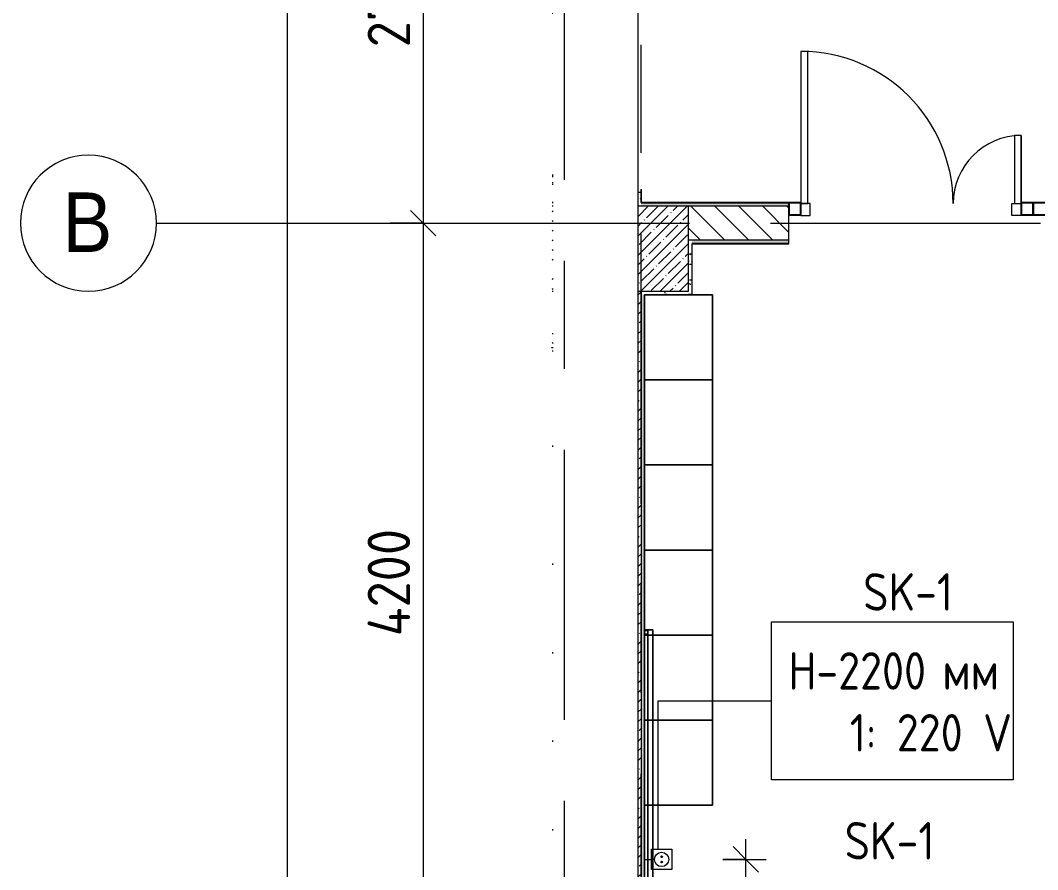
# Model space of a CAD drawing. Header units: millimetres. Extents: x 35111 to 235598, y -8553 to 29000.
# Drawn here: x 35111 to 41092, y 4000 to 8992 of the extents above; entities that cross this region are included whole.
import ezdxf

# ---------------------------------------------------------------- set-up
doc = ezdxf.new("R2010")
doc.units = ezdxf.units.MM
doc.linetypes.add('Осевая', pattern=[3175, 635, -476.25, 1587.5, -476.25])
for name, color, linetype, lineweight in [('A-ANNO-DIMS', 7, 'Continuous', 9), ('A-ANNO-DIMS-100', 7, 'Continuous', 9), ('A-DETL-GENF', 7, 'Continuous', 9), ('A-DOOR', 7, 'Continuous', 9), ('A-GLAZ-CURT', 7, 'Continuous', 9), ('A-GLAZ-CURT-1', 7, 'Continuous', 25), ('A-GLAZ-CWMG', 7, 'Continuous', 9), ('A-GLAZ-CWMG-1', 7, 'Continuous', 25), ('A-WALL', 7, 'Continuous', 9), ('E-ELEC-FIXT-IDEN', 7, 'Continuous', 9), ('I-FURN', 7, 'Continuous', 9), ('I-WALL', 7, 'Continuous', 9), ('S-COLS', 7, 'Continuous', 9), ('Оси', 7, 'Continuous', 9), ('Оси-1', 7, 'Continuous', 20), ('Оси-2', 7, 'Осевая', 9), ('Электрические приборы', 7, 'Continuous', 9)]:
    doc.layers.add(name, color=color, linetype=linetype, lineweight=lineweight)
for name, color, linetype, lineweight, true_color in [('A-WALL-1', 7, 'Continuous', 9, 0x3c3c3c), ('A-WALL-FNSH-1', 7, 'Continuous', 9, 0x3c3c3c), ('I-FURN-1', 7, 'Continuous', 9, 0xf0f0f0), ('Оси розеток', 7, 'Continuous', 9, 0xff1e23)]:
    doc.layers.add(name, color=color, linetype=linetype, lineweight=lineweight, true_color=true_color)
doc.styles.add('Arial', font='arial.ttf', dxfattribs={"width": 0.9, "height": 350})
doc.styles.add('GOST Common_1', font='GOST_Common.ttf', dxfattribs={"width": 0.9, "height": 220})
doc.styles.add('ISOCPEUR', font='isocpeur.ttf', dxfattribs={"width": 0.9, "height": 250})
doc.dimstyles.new('ISO-2_5_0_9К_БОЛЬШОЙ', dxfattribs={"dimscale": 304.8, "dimtxt": 248.995294, "dimasz": 0.492126, "dimexe": 0.393701, "dimexo": 0.984252, "dimgap": 0, "dimtad": 1, "dimdec": 0, "dimrnd": 10, "dimzin": 0, "dimdsep": 46, "dimtxsty": 'ISOCPEUR', "dimblk1": 'OBLIQUE', "dimblk2": 'OBLIQUE', "dimsah": 1, "dimcen": 0.09, "dimdle": 0.393701, "dimazin": 0, "dimtfac": 1, "dimtdec": 4, "dimtix": 1, "dimtmove": 0, "dimatfit": 3, "dimfxl": 1, "dimtvp": 1, "dimtolj": 1, "dimtzin": 0, "dimarcsym": 2})
doc.dimstyles.new('ISO-2_5_0_9К_БОЛЬШОЙ_1', dxfattribs={"dimscale": 304.8, "dimtxt": 248.995294, "dimasz": 0.492126, "dimexe": 0.393701, "dimexo": 0.984252, "dimgap": 0, "dimtad": 1, "dimdec": 0, "dimrnd": 10, "dimzin": 0, "dimdsep": 46, "dimtxsty": 'ISOCPEUR', "dimblk1": 'OBLIQUE', "dimblk2": 'OBLIQUE', "dimsah": 1, "dimcen": 0.09, "dimdle": 0.393701, "dimazin": 0, "dimtfac": 1, "dimtdec": 4, "dimtix": 1, "dimtmove": 2, "dimatfit": 3, "dimfxl": 1, "dimtvp": 1, "dimtolj": 1, "dimtzin": 0, "dimarcsym": 2})
pattern_1 = [(0, (0, 0), (121.92, 30.48), [10.058, -81.382, 10.058, -81.382, -487.68]), (0, (0, 0), (121.92, 30.48), [-182.88, 10.058, -172.822, 10.058, -81.382, -213.36]), (0, (0, 0), (121.92, 30.48), [-457.2, 10.058, -50.902, 10.058, -142.342]), (120, (45.72, 15.24), (-87.356454, 90.345817), [10.058, -81.382, 10.058, -81.382, -487.68]), (120, (45.72, 15.24), (-87.356454, 90.345817), [-182.88, 10.058, -172.822, 10.058, -81.382, -213.36]), (120, (45.72, 15.24), (-87.356454, 90.345817), [-457.2, 10.058, -50.902, 10.058, -142.342]), (240, (60.96, 76.2), (-34.563546, -120.825817), [10.058, -81.382, 10.058, -81.382, -487.68]), (240, (60.96, 76.2), (-34.563546, -120.825817), [-182.88, 10.058, -172.822, 10.058, -81.382, -213.36]), (240, (60.96, 76.2), (-34.563546, -120.825817), [-457.2, 10.058, -50.902, 10.058, -142.342])]

# ---------------------------------------------------------------- blocks, each defined once
blk = doc.blocks.new('BSC_Колонна _Прямоугольная - 500х500-23286270-План размещения напольных электротехнических лючков и розеток 3 этажа в осях 12-23')
at = {"layer": 'S-COLS'}
h = blk.add_hatch(dxfattribs=at)
h.set_pattern_fill('FP_1', color=256, style=0, pattern_type=2)
h.set_pattern_definition([(45, (-38790, -7650), (-57.02463, 57.02463), []), (45, (-38732.975, -7650), (-57.02463, 57.02463), [100.806, -20.161, 3.353, -16.808])])
h.paths.add_polyline_path([(-47.3, -250), (250, -250), (250, 250), (-47.3, 250), (-47.3, -147.5)])
for p, q in [((250, 250), (-47.3, 250)), ((250, -250), (250, 250)), ((-47.3, -250), (250, -250))]:
    blk.add_line(p, q, dxfattribs=at)
blk = doc.blocks.new('BSC_Колонна _Прямоугольная - 500х500-V28-План размещения напольных электротехнических лючков и розеток 3 этажа в осях 12-23')
at = {"layer": 'S-COLS'}
h = blk.add_hatch(dxfattribs=at)
h.set_pattern_fill('FP_41', color=256, style=0, pattern_type=2)
h.set_pattern_definition([(45, (-38240, -7650), (-57.02463, 57.02463), []), (45, (-38182.975, -7650), (-57.02463, 57.02463), [100.806, -20.161, 3.353, -16.808])])
h.paths.add_polyline_path([(2.7, -250), (2.7, 250), (-1.8, 250), (-1.8, -250)])
for p, q in [((2.7, 250), (-1.8, 250)), ((-1.8, -250), (2.7, -250))]:
    blk.add_line(p, q, dxfattribs=at)
blk = doc.blocks.new('Блок Розеток и Выключателей - Блок Розеток и Выключателей_SK1-V145-План размещения напольных электротехнических лючков и розеток 3 этажа в осях 12-23')
at = {"layer": 'A-DETL-GENF'}
for p, q in [((-60, -40), (60, -40)), ((-60, -160), (-60, -40)), ((60, -40), (60, -160)), ((60, -160), (-60, -160))]:
    blk.add_line(p, q, dxfattribs=at)
for centre, radius in [((0, -100), 42), ((-15.6, -100), 4.8), ((15.6, -100), 4.8)]:
    blk.add_circle(centre, radius, dxfattribs=at)
at = {"layer": 'Оси розеток'}
blk.add_line((0, 0), (0, -40), dxfattribs=at)
blk = doc.blocks.new('Зеркало обычное - Доска-V156-План размещения напольных электротехнических лючков и розеток 3 этажа в осях 12-23')
at = {"layer": 'I-FURN'}
h = blk.add_hatch(dxfattribs=at)
h.set_pattern_fill('FP_74', color=256, style=0, pattern_type=2)
h.set_pattern_definition([(45, (50, 50), (-199.9995, 0), [141.421, -141.421]), (45, (100, 50), (-199.9995, 0), [70.711, -212.132]), (45, (50, 100), (-199.9995, 0), [70.711, -212.132])])
h.paths.add_polyline_path([(-2005, 40), (2005, 40), (2005, 60), (-2005, 60)])
at = {"layer": 'I-FURN-1'}
for p, q in [((2025, 60), (-2025, 60)), ((-2025, 60), (-2025, 40)), ((-2025, 40), (-2025, 60)), ((-2025, 60), (-2010.2, 60)), ((-2010.2, 60), (-2005, 60)), ((2005, 60), (-2005, 60)), ((-2005, 60), (-2005, 40)), ((-2005, 40), (-2005, 60)), ((-2005, 60), (2005, 60)), ((-2005, 60), (2005, 60)), ((2005, 60), (-2005, 60)), ((-2005, 60), (2005, 60)), ((-2005, 40), (-2005, 60)), ((-2005, 40), (-2005, 60)), ((2005, 40), (2005, 60)), ((2005, 60), (2005, 40)), ((2005, 60), (2025, 60)), ((2005, 60), (2005, 40)), ((2005, 40), (2005, 60)), ((2025, 40), (2025, 60)), ((2025, 60), (2025, 40)), ((-2025, 40), (2025, 40)), ((-2010.2, 40), (-2025, 40)), ((-2005, 40), (-2010.2, 40)), ((-2005, 40), (2005, 40)), ((2005, 40), (-2005, 40)), ((2005, 40), (-2005, 40)), ((-2005, 40), (2005, 40)), ((2005, 40), (-2005, 40)), ((2025, 40), (2005, 40))]:
    blk.add_line(p, q, dxfattribs=at)
blk = doc.blocks.new('шкаф 1_112 - шкаф 1_112-31117176-План размещения напольных электротехнических лючков и розеток 3 этажа в осях 12-23')
at = {"layer": 'I-FURN-1'}
for p, q in [((-7.3, 6070), (-11.8, 6070)), ((-7.3, 6070), (-11.8, 6070)), ((-11.8, 6070), (-7.3, 6070)), ((-11.8, 5375), (-7.3, 5375)), ((-7.3, 5375), (-11.8, 5375)), ((-11.8, 5375), (-7.3, 5375)), ((-11.8, 5375), (-7.3, 5375)), ((-7.3, 5375), (-11.8, 5375)), ((-11.8, 4855), (-7.3, 4855)), ((-11.8, 4855), (-7.3, 4855)), ((-7.3, 4855), (-11.8, 4855)), ((-7.3, 4855), (-11.8, 4855)), ((-11.8, 4855), (-7.3, 4855)), ((-11.8, 4335), (-7.3, 4335)), ((-7.3, 4335), (-11.8, 4335)), ((-11.8, 4335), (-7.3, 4335)), ((-11.8, 4335), (-7.3, 4335)), ((-7.3, 4335), (-11.8, 4335)), ((-11.8, 3815), (-7.3, 3815)), ((-11.8, 3815), (-7.3, 3815)), ((-7.3, 3815), (-11.8, 3815)), ((-7.3, 3815), (-11.8, 3815)), ((-11.8, 3815), (-7.3, 3815)), ((-7.3, 3295), (-11.8, 3295)), ((-7.3, 3295), (-11.8, 3295)), ((-11.8, 3295), (-7.3, 3295)), ((-11.8, 3295), (-7.3, 3295)), ((-7.3, 3295), (-11.8, 3295)), ((-7.3, 2775), (-11.8, 2775)), ((-11.8, 2775), (-7.3, 2775)), ((-7.3, 2775), (-11.8, 2775)), ((-7.3, 2775), (-11.8, 2775)), ((-11.8, 2775), (-7.3, 2775)), ((-7.3, 2255), (-11.8, 2255)), ((-7.3, 2255), (-11.8, 2255)), ((-11.8, 2255), (-7.3, 2255)), ((-11.8, 2255), (-7.3, 2255)), ((-7.3, 2255), (-11.8, 2255)), ((-7.3, 1735), (-11.8, 1735)), ((-11.8, 1735), (-7.3, 1735)), ((-7.3, 1735), (-11.8, 1735)), ((-7.3, 1735), (-11.8, 1735)), ((-11.8, 1735), (-7.3, 1735)), ((-7.3, 1215), (-11.8, 1215)), ((-7.3, 1215), (-11.8, 1215)), ((-11.8, 1215), (-7.3, 1215)), ((-11.8, 1215), (-7.3, 1215)), ((-7.3, 1215), (-11.8, 1215)), ((-7.3, 695), (-11.8, 695)), ((-11.8, 695), (-7.3, 695)), ((-7.3, 695), (-11.8, 695)), ((-7.3, 695), (-11.8, 695)), ((-11.8, 695), (-7.3, 695)), ((-11.8, 0), (-7.3, 0)), ((-11.8, 0), (-7.3, 0)), ((-7.3, 0), (-11.8, 0))]:
    blk.add_line(p, q, dxfattribs=at)
blk = doc.blocks.new('1_113 тумба - 1_113 тумба-31126920-План размещения напольных электротехнических лючков и розеток 3 этажа в осях 12-23')
at = {"layer": 'I-FURN-1'}
for p, q in [((-400, 1500), (0, 1500)), ((-400, 0), (-400, 1500)), ((0, 1500), (-400, 1500)), ((-400, 1500), (-400, 1000)), ((-400, 1000), (-400, 1500)), ((-400, 1500), (0, 1500)), ((0, 1500), (0, 0)), ((0, 1000), (0, 1500)), ((0, 1500), (0, 1000)), ((0, 1000), (-400, 1000)), ((-400, 1000), (-400, 500)), ((-400, 500), (-400, 1000)), ((-400, 1000), (0, 1000)), ((-400, 1000), (0, 1000)), ((0, 1000), (-400, 1000)), ((0, 500), (0, 1000)), ((0, 1000), (0, 500)), ((-400, 500), (0, 500)), ((0, 500), (-400, 500)), ((0, 500), (-400, 500)), ((-400, 500), (-400, 0)), ((-400, 0), (-400, 500)), ((-400, 500), (0, 500)), ((0, 0), (0, 500)), ((0, 500), (0, 0)), ((0, 0), (-400, 0)), ((-400, 0), (0, 0)), ((0, 0), (-400, 0))]:
    blk.add_line(p, q, dxfattribs=at)
blk = doc.blocks.new('1_113 тумба - 1_113 тумба-V176-План размещения напольных электротехнических лючков и розеток 3 этажа в осях 12-23')
at = {"layer": 'I-FURN-1'}
for p, q in [((-400, 1500), (0, 1500)), ((-400, 1030.3), (-400, 1500)), ((0, 1500), (-400, 1500)), ((-400, 1500), (-400, 1026.5)), ((-400, 1030.3), (-400, 1500)), ((-400, 1500), (0, 1500)), ((0, 1500), (0, 0)), ((0, 1000), (0, 1500)), ((0, 1500), (0, 1000)), ((-400, 1026.5), (-400, 1030.3)), ((-400, 1026.5), (-400, 1030.3)), ((-400, 1006.5), (-400, 1026.5)), ((-400, 1026.5), (-400, 1006.5)), ((-400, 1006.5), (-400, 1026.5)), ((-400, 0), (-400, 1006.5)), ((-400, 1006.5), (-400, 1000)), ((-400, 1000), (-400, 1006.5)), ((-380.2, 1000), (-400, 1000)), ((-400, 1000), (-400, 500)), ((-400, 500), (-400, 1000)), ((-400, 1000), (-380.2, 1000)), ((-400, 1000), (-380.2, 1000)), ((-380.2, 1000), (-400, 1000)), ((0, 1000), (-380.2, 1000)), ((-380.2, 1000), (-351.2, 1000)), ((-380.2, 1000), (0, 1000)), ((-351.2, 1000), (-380.2, 1000)), ((-351.2, 1000), (0, 1000)), ((0, 1000), (-351.2, 1000)), ((0, 500), (0, 1000)), ((0, 1000), (0, 500)), ((-400, 500), (-380.2, 500)), ((-380.2, 500), (-400, 500)), ((-380.2, 500), (-400, 500)), ((-400, 500), (-400, 0)), ((-400, 0), (-400, 500)), ((-400, 500), (-380.2, 500)), ((-380.2, 500), (0, 500)), ((-351.2, 500), (-380.2, 500)), ((0, 500), (-380.2, 500)), ((-380.2, 500), (-351.2, 500)), ((0, 500), (-351.2, 500)), ((-351.2, 500), (0, 500)), ((0, 0), (0, 500)), ((0, 500), (0, 0)), ((-380.2, 0), (-400, 0)), ((-400, 0), (-380.2, 0)), ((-380.2, 0), (-400, 0)), ((-351.2, 0), (-380.2, 0)), ((-380.2, 0), (0, 0)), ((-351.2, 0), (-380.2, 0)), ((0, 0), (-351.2, 0)), ((0, 0), (-351.2, 0))]:
    blk.add_line(p, q, dxfattribs=at)
blk = doc.blocks.new('Дверь_Витражная_остекление_ - ДВН_ДАО_Главный вход_1200 в свету-31742133-План размещения напольных электротехнических лючков и розеток 3 этажа в осях 12-23')
at = {"layer": 'A-DETL-GENF'}
for p, q in [((-607.5, 925), (-647.5, 925)), ((-647.5, 925), (-647.5, 35)), ((-607.5, 30), (-607.5, 925)), ((647.5, 430), (607.5, 430)), ((607.5, 430), (607.5, 30)), ((647.5, 35), (647.5, 430)), ((-647.5, 30), (-607.5, 30)), ((-592.5, 30), (-647.5, 30)), ((-592.5, -40), (-592.5, 30)), ((592.5, -40), (592.5, 30)), ((592.5, 30), (647.5, 30)), ((607.5, 30), (647.5, 30)), ((-647.5, -35), (-647.5, -40)), ((-647.5, -40), (-592.5, -40)), ((647.5, -40), (592.5, -40)), ((647.5, -35), (647.5, -40))]:
    blk.add_line(p, q, dxfattribs=at)
at = {"layer": 'A-DOOR'}
for p, q in [((-647.5, 925), (-647.5, 35)), ((647.5, 430), (647.5, 35))]:
    blk.add_line(p, q, dxfattribs=at)
for centre, radius, start, end in [((-647.5, 30), 895, 360, 90), ((647.5, 30), 400, 90, 180)]:
    blk.add_arc(centre, radius, start, end, dxfattribs=at)
blk = doc.blocks.new('Системная панель - Стемалит - 40мм-32257327-План размещения напольных электротехнических лючков и розеток 3 этажа в осях 12-23')
at = {"layer": 'A-GLAZ-CURT-1'}
for p, q in [((65, 35), (-65, 35)), ((-65, 35), (-65, -35)), ((65, -35), (65, 35)), ((-65, -35), (65, -35))]:
    blk.add_line(p, q, dxfattribs=at)
blk = doc.blocks.new('Прямоугольный импост - 50 x 70 мм-31687886-План размещения напольных электротехнических лючков и розеток 3 этажа в осях 12-23')
at = {"layer": 'A-GLAZ-CWMG-1'}
for p, q in [((-35, 35), (35, 35)), ((-35, -35), (-35, 35)), ((35, 35), (35, -35)), ((35, -35), (-35, -35))]:
    blk.add_line(p, q, dxfattribs=at)
blk = doc.blocks.new('Прямоугольный импост - 50 x 70 мм-31701779-План размещения напольных электротехнических лючков и розеток 3 этажа в осях 12-23')
at = {"layer": 'A-GLAZ-CWMG-1'}
for p, q in [((0, 35), (-70, 35)), ((-70, 35), (-70, -35)), ((0, -35), (0, 35)), ((-70, -35), (0, -35))]:
    blk.add_line(p, q, dxfattribs=at)
blk = doc.blocks.new('Дверь_Витражная_остекление_ - ДВН_ДАО_Главный вход_1800 в свету 5-32258809-План размещения напольных электротехнических лючков и розеток 3 этажа в осях 12-23')
at = {"layer": 'A-DETL-GENF'}
for p, q in [((-992.5, -297.8), (-992.5, -293.3)), ((-992.5, -293.3), (-992.5, -297.8)), ((-982.5, -297.8), (-982.5, -293.3)), ((-947.5, -297.8), (-947.5, -293.3)), ((-947.5, -297.8), (-947.5, -293.3)), ((-938.5, -297.8), (-938.5, -293.3)), ((988.5, -297.8), (988.5, -293.3)), ((997.5, -297.8), (997.5, -293.3)), ((997.5, -293.3), (997.5, -297.8)), ((1032.5, -297.8), (1032.5, -293.3)), ((1042.5, -297.8), (1042.5, -293.3)), ((1042.5, -297.8), (1042.5, -293.3))]:
    blk.add_line(p, q, dxfattribs=at)
at = {"layer": 'A-DOOR'}
for p, q in [((-992.5, -297.8), (-992.5, -293.3)), ((992.5, -297.8), (992.5, -293.3))]:
    blk.add_line(p, q, dxfattribs=at)
for centre, start, end in [((-992.5, -20), 343.72559, 343.99519), ((992.5, -20), 196.00481, 196.27441)]:
    blk.add_arc(centre, 992.5, start, end, dxfattribs=at)
blk = doc.blocks.new('DET_L_Линия разрыва - М100-30654842-План размещения напольных электротехнических лючков и розеток 3 этажа в осях 12-23')
at = {"layer": 'A-DETL-GENF'}
blk.add_line((24073.6, 0), (12339.9, 0), dxfattribs=at)
blk = doc.blocks.new('Ось сетки - D8-29747960-План размещения напольных электротехнических лючков и розеток 3 этажа в осях 12-23')
at = {"layer": 'Оси-1'}
for start, end in [(360, 180), (180, 360)]:
    blk.add_arc((0, 0), 4, start, end, dxfattribs=at)
blk = doc.blocks.new('DIMBLOCK2-План размещения напольных электротехнических лючков и розеток 3 этажа в осях 12-23')
at = {"layer": 'A-ANNO-DIMS-100', "lineweight": 20}
for p, q in [((39376, 4060.3), (39301, 4135.3)), ((39376, 4060.3), (39451, 3985.3)), ((39376, 1120.2), (39301, 1195.2)), ((39376, 1120.2), (39451, 1045.2))]:
    blk.add_line(p, q, dxfattribs=at)
at = {"layer": 'A-ANNO-DIMS-100'}
for p, q in [((39376, 1120.2), (39376, 4180.3)), ((39241, 4060.3), (39496, 4060.3)), ((39376, 4060.3), (39241, 4060.3)), ((39241, 1120.2), (39496, 1120.2)), ((39376, 1120.2), (39241, 1120.2))]:
    blk.add_line(p, q, dxfattribs=at)
at = {"layer": 'A-ANNO-DIMS-100', "color": 0, "insert": (39049.3, 2262.2), "char_height": 250, "width": 787.208, "attachment_point": 1, "rotation": 90, "line_spacing_factor": 1.149209, "style": 'ISOCPEUR'}
blk.add_mtext('2940', dxfattribs=at)
blk = doc.blocks.new('_Oblique')
at = {"color": 0, "linetype": 'ByBlock', "lineweight": -2}
blk.add_line((-0.5, -0.5), (0.5, 0.5), dxfattribs=at)
blk = doc.blocks.new('DIMBLOCK32-План размещения напольных электротехнических лючков и розеток 3 этажа в осях 12-23')
at = {"layer": 'A-ANNO-DIMS-100', "lineweight": 20}
for p, q in [((37479.1, 10500), (37404.1, 10575)), ((37479.1, 10500), (37554.1, 10425)), ((37479.1, 7800), (37404.1, 7875)), ((37479.1, 7800), (37554.1, 7725))]:
    blk.add_line(p, q, dxfattribs=at)
at = {"layer": 'A-ANNO-DIMS-100'}
for p, q in [((37285.2, 10500), (37599.1, 10500)), ((37479.1, 10500), (37285.2, 10500)), ((37479.1, 10500), (37479.1, 7800)), ((37285.2, 7800), (37599.1, 7800)), ((37479.1, 7800), (37285.2, 7800))]:
    blk.add_line(p, q, dxfattribs=at)
at = {"layer": 'A-ANNO-DIMS-100', "color": 0, "insert": (37152.5, 8834), "char_height": 250, "width": 758.478, "attachment_point": 1, "rotation": 90, "line_spacing_factor": 1.149209, "style": 'ISOCPEUR'}
blk.add_mtext('2700', dxfattribs=at)
blk = doc.blocks.new('DIMBLOCK33-План размещения напольных электротехнических лючков и розеток 3 этажа в осях 12-23')
at = {"layer": 'A-ANNO-DIMS-100', "lineweight": 20}
for p, q in [((37479.1, 7800), (37404.1, 7875)), ((37479.1, 7800), (37554.1, 7725)), ((37479.1, 3600), (37404.1, 3675)), ((37479.1, 3600), (37554.1, 3525))]:
    blk.add_line(p, q, dxfattribs=at)
at = {"layer": 'A-ANNO-DIMS-100'}
for p, q in [((37285.2, 7800), (37599.1, 7800)), ((37479.1, 7800), (37285.2, 7800)), ((37479.1, 7800), (37479.1, 3600)), ((37285.2, 3600), (37599.1, 3600)), ((37479.1, 3600), (37285.2, 3600))]:
    blk.add_line(p, q, dxfattribs=at)
at = {"layer": 'A-ANNO-DIMS-100', "color": 0, "insert": (37152.5, 5372), "char_height": 250, "width": 787.208, "attachment_point": 1, "rotation": 90, "line_spacing_factor": 1.149209, "style": 'ISOCPEUR'}
blk.add_mtext('4200', dxfattribs=at)
blk = doc.blocks.new('DIMBLOCK35-План размещения напольных электротехнических лючков и розеток 3 этажа в осях 12-23')
at = {"layer": 'A-ANNO-DIMS-100'}
for p, q in [((36679.1, 27120), (36679.1, -120)), ((36485.2, 27000), (36799.1, 27000)), ((36679.1, 27000), (36485.2, 27000)), ((36485.2, 0), (36799.1, 0)), ((36679.1, 0), (36485.2, 0))]:
    blk.add_line(p, q, dxfattribs=at)
at = {"layer": 'A-ANNO-DIMS-100', "lineweight": 20}
for p, q in [((36679.1, 27000), (36604.1, 27075)), ((36679.1, 27000), (36754.1, 26925)), ((36679.1, 0), (36604.1, 75)), ((36679.1, 0), (36754.1, -75))]:
    blk.add_line(p, q, dxfattribs=at)
at = {"layer": 'A-ANNO-DIMS-100', "color": 0, "insert": (36352.5, 13795.2), "char_height": 250, "width": 948.097, "attachment_point": 1, "rotation": 90, "line_spacing_factor": 1.149209, "style": 'ISOCPEUR'}
blk.add_mtext('27000', dxfattribs=at)

msp = doc.modelspace()

# ---------------------------------------------------------------- hatches: boundary and pattern name
at = {"layer": 'I-WALL'}
h = msp.add_hatch(dxfattribs=at)
h.set_pattern_fill('FP_71', color=256, style=0, pattern_type=2)
h.set_pattern_definition(pattern_1)
h.paths.add_polyline_path([(38760, 7900), (38760, 7980), (38742.7, 7980), (38742.7, 7900)])
h.paths.add_polyline_path([(38742.7, 10130), (38760, 10130), (38760, 10230), (38742.7, 10230), (38742.7, 10140.5)])
h = msp.add_hatch(dxfattribs=at)
h.set_pattern_fill('FP_71', color=256, style=0, pattern_type=2)
h.set_pattern_definition(pattern_1)
h.paths.add_polyline_path([(38242.7, 7900), (38242.7, 7920), (38238.2, 7920), (38238.2, 7900)])
h = msp.add_hatch(dxfattribs=at)
h.set_pattern_fill('FP_71', color=256, style=0, pattern_type=2)
h.set_pattern_definition(pattern_1)
h.paths.add_polyline_path([(74100, 7900), (74100, 7920), (73705, 7920), (73705, 7908), (73760, 7908), (73760, 7900)])
h.paths.add_polyline_path([(72250, 7900), (72250, 7908), (72305, 7908), (72305, 7920), (71660, 7920), (71660, 7908), (71690, 7908), (71690, 7900), (71860, 7900)])
h.paths.add_polyline_path([(70680, 7900), (70680, 7908), (70710, 7908), (70710, 7920), (69360, 7920), (69360, 7908), (69390, 7908), (69390, 7900), (70631.4, 7900)])
h.paths.add_polyline_path([(68230, 7900), (68230, 7908), (68260, 7908), (68260, 7920), (66860, 7920), (66860, 7908), (66890, 7908), (66890, 7900), (67355.7, 7900)])
h.paths.add_polyline_path([(65880, 7900), (65880, 7908), (65910, 7908), (65910, 7920), (60470, 7920), (60470, 7900), (65410, 7900)])
h.paths.add_polyline_path([(57970, 7900), (57970, 7920), (50859.9, 7920), (50859.9, 7900), (56910, 7900)])
h.paths.add_polyline_path([(47630, 7900), (48359.9, 7900), (48359.9, 7920), (42130, 7920), (42130, 7900), (47410, 7900)])
h.paths.add_polyline_path([(39630, 7900), (39630, 7920), (38760, 7920), (38760, 7900), (39040, 7900)])
h = msp.add_hatch(dxfattribs=at)
h.set_pattern_fill('FP_21', color=256, style=0, pattern_type=2)
h.set_pattern_definition([(135, (0, 0), (-70.71068, -70.71068), [])])
h.paths.add_polyline_path([(42890, 7700), (42910, 7700), (42910, 7900), (42130, 7900), (42130, 7700)])
h.paths.add_polyline_path([(39630, 7700), (39630, 7900), (39040, 7900), (39040, 7700), (39060, 7700)])
h = msp.add_hatch(dxfattribs=at)
h.set_pattern_fill('FP_71', color=256, style=0, pattern_type=2)
h.set_pattern_definition(pattern_1)
h.paths.add_polyline_path([(39060, 7380), (39060, 7700), (39040, 7700), (39040, 7380)])
h = msp.add_hatch(dxfattribs=at)
h.set_pattern_fill('FP_71', color=256, style=0, pattern_type=2)
h.set_pattern_definition(pattern_1)
h.paths.add_polyline_path([(42890, 7680), (42890, 7700), (42130, 7700), (42130, 7680)])
h.paths.add_polyline_path([(39061, 7680), (39630, 7680), (39630, 7700), (39060, 7700), (39060, 7680)])
h = msp.add_hatch(dxfattribs=at)
h.set_pattern_fill('FP_17', color=256, style=0, pattern_type=2)
h.set_pattern_definition([(45, (0, 0), (-57.02463, 57.02463), []), (45, (57.025, 0), (-57.02463, 57.02463), [100.806, -20.161, 3.353, -16.808])])
h.paths.add_polyline_path([(38760, 400), (38760, 7400), (38742.7, 7400), (38742.7, 400)])
h = msp.add_hatch(dxfattribs=at)
h.set_pattern_fill('FP_71', color=256, style=0, pattern_type=2)
h.set_pattern_definition(pattern_1)
h.paths.add_polyline_path([(39040, 7380), (39040, 7400), (38760, 7400), (38760, 7380), (38781, 7380)])
h = msp.add_hatch(dxfattribs=at)
h.set_pattern_fill('FP_71', color=256, style=0, pattern_type=2)
h.set_pattern_definition(pattern_1)
h.paths.add_polyline_path([(38780, 400), (38780, 7380), (38760, 7380), (38760, 400), (38766.7, 400)])
h = msp.add_hatch(dxfattribs=at)
h.set_pattern_fill('FP_23', color=256, style=0, pattern_type=2)
h.set_pattern_definition([(135, (0, 0), (-75.43415, -75.43415), [106.68, -17.78, 3.556, -17.78]), (135, (0, 75.39), (-75.43415, -75.43415), []), (50, (0, 0), (127.52922, -11.15758), [13.335, -146.685]), (355, (0, 0), (-24.66966, 133.74002), [10.668, -117.348]), (100.451, (10.63, -0.93), (102.85973, 122.58178), [11.333, -124.663]), (46.184, (0, 35.56), (189.75516, -29.43036), [20.002, -220.027]), (96.636, (15.81, 33.1), (166.1822, 173.1996), [17, -186.995]), (351.184, (0, 35.56), (166.1839, 173.1976), [16.002, -176.022]), (21, (17.78, 26.67), (106.13027, -71.58603), [13.335, -146.685]), (326, (17.78, 26.67), (43.26188, 128.93175), [10.668, -117.348]), (71.451, (26.62, 20.7), (149.39198, 57.34505), [11.333, -124.663]), (37.5, (0, 0), (2.16223, 59.18836), [3.353, -112.573, 3.353, -115.773, -117.792]), (37.5, (0, 0), (2.16223, 59.18836), [-235.052, 3.353, -114.44]), (7.5, (0, 0), (46.77386, 70.12615), [3.353, -64.567, 3.353, -109.906, -44.894]), (7.5, (0, 0), (46.77386, 70.12615), [-181.178, 3.353, -41.542]), (327.5, (-39.65, 0), (94.91367, -4.010093), [3.353, -41.097, 3.353, -135.331, -184.023]), (327.5, (-39.65, 0), (94.91367, -4.010093), [-183.134, 3.353, -180.67]), (317.5, (-57.43, 0), (103.69057, 17.79882), [3.353, -54.432, 3.353, -88.748, -130.683]), (317.5, (-57.43, 0), (103.69057, 17.79882), [-149.885, 3.353, -127.33])])
h.paths.add_polyline_path([(38242.7, 7070), (38242.7, 7150), (38238.2, 7150), (38238.2, 7070)])
h = msp.add_hatch(dxfattribs=at)
h.set_pattern_fill('FP_71', color=256, style=0, pattern_type=2)
h.set_pattern_definition(pattern_1)
h.paths.add_polyline_path([(38242.7, 7050), (38242.7, 7070), (38238.2, 7070), (38238.2, 7050)])

# ---------------------------------------------------------------- linework, layer by layer
at = {"layer": 'A-WALL'}
for p, q in [((38760, 7920), (39630, 7920)), ((39630, 7900), (39040, 7900)), ((39630, 7700), (39040, 7700)), ((39060, 7380), (39060, 7680)), ((39630, 7680), (39060, 7680)), ((39061, 7680), (39061, 7679)), ((38760, 7400), (38760, 400)), ((38780, 7380), (39040, 7380)), ((38780, 7380), (38780, 420)), ((38238.2, 7070), (38242.7, 7070)), ((38238.2, 7050), (38242.7, 7050))]:
    msp.add_line(p, q, dxfattribs=at)
at = {"layer": 'A-WALL-1'}
for p, q in [((38760, 7980), (38742.7, 7980)), ((38242.7, 7920), (38238.2, 7920)), ((39630, 7680), (39630, 7920)), ((38242.7, 7150), (38238.2, 7150))]:
    msp.add_line(p, q, dxfattribs=at)
at = {"layer": 'A-WALL-FNSH-1'}
for p, q in [((38760, 8000), (38760, 7920)), ((38761, 8000), (38760, 8000)), ((38761, 7921), (38761, 8000)), ((38242.7, 7921), (38238.2, 7921)), ((39630, 7921), (38761, 7921)), ((39630, 7920), (39630, 7921)), ((39061, 7379), (39061, 7679)), ((39061, 7679), (39630, 7679)), ((39630, 7679), (39630, 7680)), ((38781, 421), (38781, 7379)), ((38781, 7379), (39061, 7379)), ((39060, 7380), (39040, 7380)), ((38238.2, 7049), (38242.7, 7049))]:
    msp.add_line(p, q, dxfattribs=at)
at = {"layer": 'E-ELEC-FIXT-IDEN'}
for p, q in [((38861, 4992.1), (39527, 4992.1)), ((38861, 4120.3), (38861, 4992.1))]:
    msp.add_line(p, q, dxfattribs=at)
at = {"layer": 'E-ELEC-FIXT-IDEN', "flags": 128}
msp.add_lwpolyline([(39527, 5456.1), (40947.4, 5456.1), (40947.4, 4528.1), (39527, 4528.1)], close=True, dxfattribs=at)
at = {"layer": 'I-FURN-1'}
for p, q in [((38781.2, 5409), (38780, 5409)), ((38780, 5409), (38781.2, 5409)), ((38830, 5409), (38781.2, 5409)), ((38781.2, 5409), (38830, 5409)), ((38830, 4378.8), (38830, 5409)), ((38830, 5409), (38830, 4378.8)), ((38830, 1370), (38830, 4378.8)), ((38830, 4378.8), (38830, 1370))]:
    msp.add_line(p, q, dxfattribs=at)
at = {"layer": 'Оси'}
msp.add_line((35910.7, 7800), (38410.7, 7800), dxfattribs=at)
at = {"layer": 'Оси-2'}
for p, q in [((38760, 1863.7), (38760, 24850)), ((38310, 593.7), (38310, 21277.7)), ((38410.7, 7800), (82250, 7800))]:
    msp.add_line(p, q, dxfattribs=at)

# ---------------------------------------------------------------- block references
at = {"layer": 'A-DETL-GENF', "rotation": 270.0000000000003}
msp.add_blockref('DET_L_Линия разрыва - М100-30654842-План размещения напольных электротехнических лючков и розеток 3 этажа в осях 12-23', (38742.7, 23799.7), dxfattribs=at)
at = {"layer": 'A-DOOR', "rotation": 269.9999999999999}
msp.add_blockref('Дверь_Витражная_остекление_ - ДВН_ДАО_Главный вход_1800 в свету 5-32258809-План размещения напольных электротехнических лючков и розеток 3 этажа в осях 12-23', (38536, 9072.5), dxfattribs=at)
at = {"layer": 'A-DOOR'}
msp.add_blockref('Дверь_Витражная_остекление_ - ДВН_ДАО_Главный вход_1200 в свету-31742133-План размещения напольных электротехнических лючков и розеток 3 этажа в осях 12-23', (40347.5, 7885), dxfattribs=at)
at = {"layer": 'A-GLAZ-CURT'}
msp.add_blockref('Системная панель - Стемалит - 40мм-32257327-План размещения напольных электротехнических лючков и розеток 3 этажа в осях 12-23', (41130, 7885), dxfattribs=at)
at = {"layer": 'A-GLAZ-CWMG', "rotation": 180}
msp.add_blockref('Прямоугольный импост - 50 x 70 мм-31701779-План размещения напольных электротехнических лючков и розеток 3 этажа в осях 12-23', (39630, 7885), dxfattribs=at)
at = {"layer": 'A-GLAZ-CWMG', "extrusion": (0, 0, -1), "rotation": 180}
msp.add_blockref('Прямоугольный импост - 50 x 70 мм-31687886-План размещения напольных электротехнических лючков и розеток 3 этажа в осях 12-23', (-41030, 7885), dxfattribs=at)
at = {"layer": 'I-FURN-1'}
for name, p in [('1_113 тумба - 1_113 тумба-31126920-План размещения напольных электротехнических лючков и розеток 3 этажа в осях 12-23', (39181.2, 5878.8)), ('шкаф 1_112 - шкаф 1_112-31117176-План размещения напольных электротехнических лючков и розеток 3 этажа в осях 12-23', (38250, 420)), ('1_113 тумба - 1_113 тумба-V176-План размещения напольных электротехнических лючков и розеток 3 этажа в осях 12-23', (39181.2, 4378.8))]:
    msp.add_blockref(name, p, dxfattribs=at)
at = {"layer": 'I-FURN-1', "rotation": 90.00000000000017}
msp.add_blockref('Зеркало обычное - Доска-V156-План размещения напольных электротехнических лючков и розеток 3 этажа в осях 12-23', (38841, 3380.2), dxfattribs=at)
at = {"layer": 'S-COLS'}
for name, p in [('BSC_Колонна _Прямоугольная - 500х500-V28-План размещения напольных электротехнических лючков и розеток 3 этажа в осях 12-23', (38240, 7650)), ('BSC_Колонна _Прямоугольная - 500х500-23286270-План размещения напольных электротехнических лючков и розеток 3 этажа в осях 12-23', (38790, 7650))]:
    msp.add_blockref(name, p, dxfattribs=at)
at = {"layer": 'Оси-1', "xscale": 99.99999999999993, "yscale": 99.99999999999993, "zscale": 99.99999999999993, "rotation": 269.9999999999994}
msp.add_blockref('Ось сетки - D8-29747960-План размещения напольных электротехнических лючков и розеток 3 этажа в осях 12-23', (35510.7, 7800), dxfattribs=at)
at = {"layer": 'Электрические приборы', "rotation": 89.9999999999999}
msp.add_blockref('Блок Розеток и Выключателей - Блок Розеток и Выключателей_SK1-V145-План размещения напольных электротехнических лючков и розеток 3 этажа в осях 12-23', (38781, 4060.3), dxfattribs=at)

# ---------------------------------------------------------------- texts
at = {"layer": 'E-ELEC-FIXT-IDEN', "char_height": 220, "attachment_point": 1, "style": 'GOST Common_1'}
for s, insert, width in [('SK-1', (40066.2, 5742.5), 656.582), ('H-2200 ', (39627, 5278.5), 1096.708), ('мм', (40531.8, 5278.5), 375.19), ('   1: 220 V', (39627, 4914.7), 1291.519), ('SK-1', (39957.2, 4280.1), 656.582)]:
    msp.add_mtext(s, dxfattribs=dict(at, insert=insert, width=width))
at = {"layer": 'Оси', "insert": (35357.9, 7981), "char_height": 350, "width": 360.759, "attachment_point": 1, "style": 'Arial'}
msp.add_mtext('\\fArial|b0|i0|c204|p34|;\\W.9;В', dxfattribs=at)

# ---------------------------------------------------------------- dimensions: what is measured, and where the dimension line sits
at = {"layer": 'A-ANNO-DIMS'}
dim = msp.add_linear_dim(base=(36679.1, 0), p1=(36785.2, 27000), p2=(36785.2, 0), angle=90, dimstyle='ISO-2_5_0_9К_БОЛЬШОЙ_1', override={"dimpost": '<>', "dimfxl": 26999.999823}, dxfattribs=at)
dim.commit()
dim.dimension.update_dxf_attribs({"geometry": 'DIMBLOCK35-План размещения напольных электротехнических лючков и розеток 3 этажа в осях 12-23', "text_midpoint": (36519.2, 14269.3), "dimtype": 160, "text_rotation": 90})
for base, p1, p2, override, picture, middle in [((37479.1, 7800), (37585.2, 10500), (37585.2, 7800), {"dimpost": '<>', "dimfxl": 2700}, 'DIMBLOCK32-План размещения напольных электротехнических лючков и розеток 3 этажа в осях 12-23', (37354.1, 9150)), ((37479.1, 3600), (37585.2, 7800), (37585.2, 3600), {"dimpost": '<>', "dimfxl": 4200}, 'DIMBLOCK33-План размещения напольных электротехнических лючков и розеток 3 этажа в осях 12-23', (37354.1, 5700)), ((39376, 4060.3), (38941, 1120.2), (38941, 4060.3), {"dimpost": '<>', "dimfxl": 2940.149454}, 'DIMBLOCK2-План размещения напольных электротехнических лючков и розеток 3 этажа в осях 12-23', (39251, 2590.2))]:
    dim = msp.add_linear_dim(base=base, p1=p1, p2=p2, angle=90, dimstyle='ISO-2_5_0_9К_БОЛЬШОЙ', override=override, dxfattribs=at)
    dim.commit()
    dim.dimension.update_dxf_attribs({"geometry": picture, "text_midpoint": middle})

doc.saveas('drawing.dxf')
